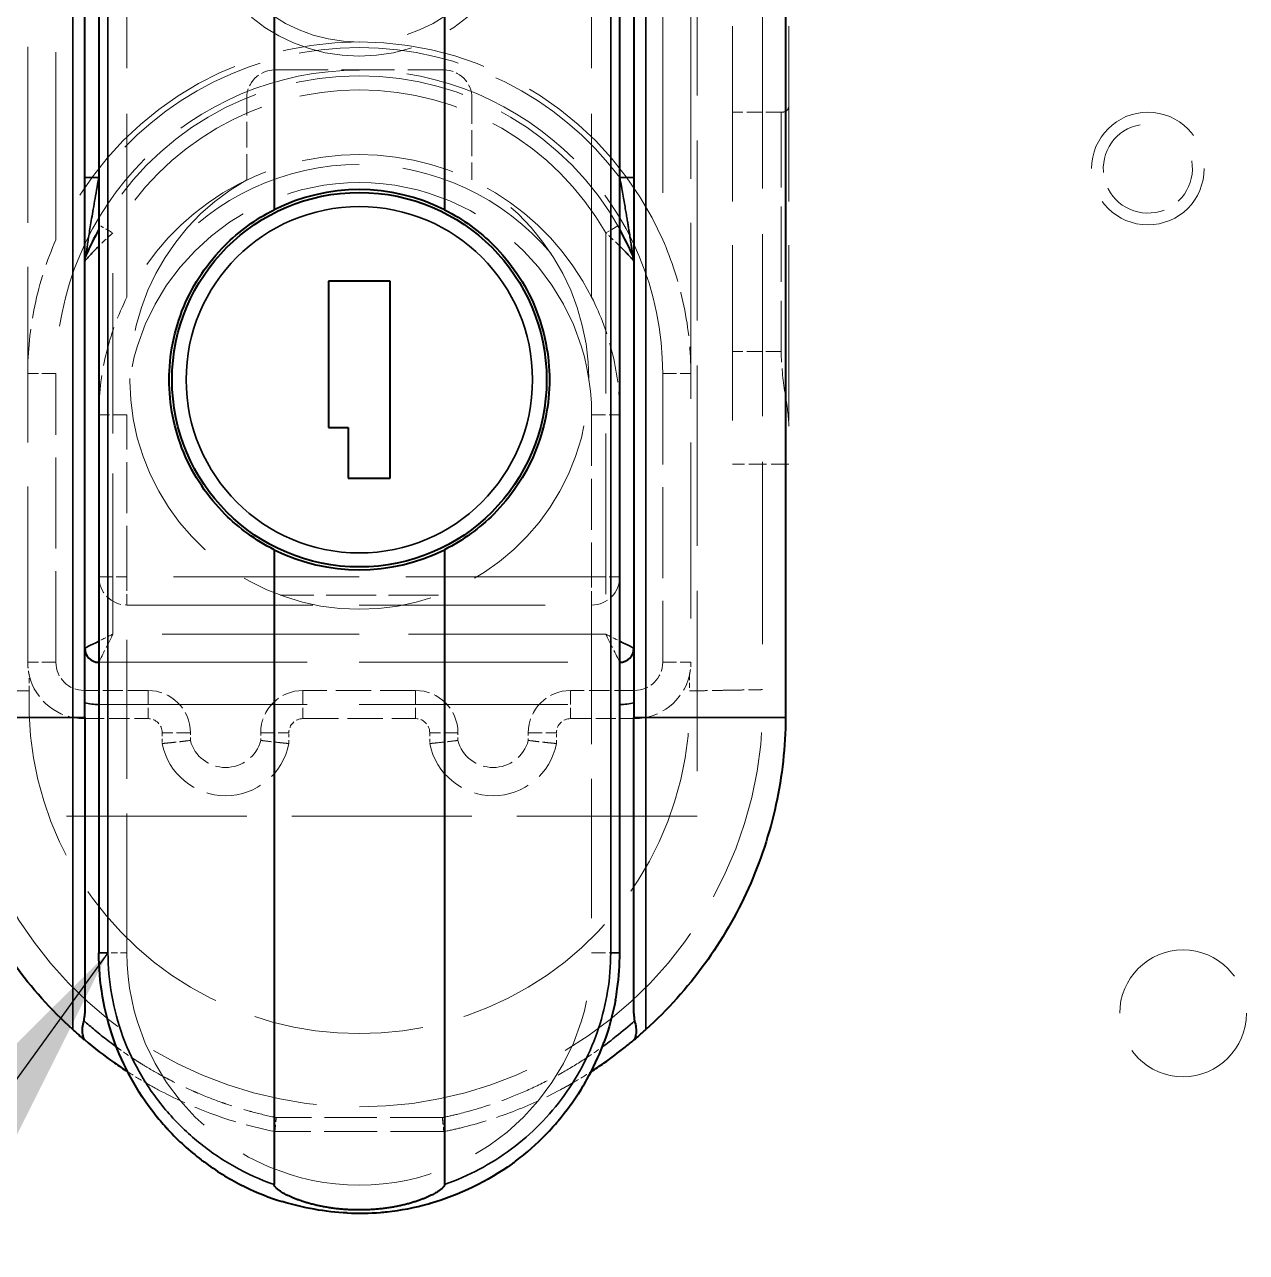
# Model space of a CAD drawing. Header units: millimetres. Extents: x 0 to 2523, y 0 to 1782.
# Drawn here: x 858.14 to 901.53, y 785.07 to 828.68 of the extents above; entities that cross this region are included whole.
import ezdxf

# ---------------------------------------------------------------- set-up
doc = ezdxf.new("R2010")
doc.units = ezdxf.units.MM
doc.header["$LTSCALE"] = 3
doc.linetypes.add('DASHED', pattern=[0.2067, 0.1654, -0.0413])
for name, color, linetype, lineweight in [('가려진 것(ISO)', 2, 'DASHED', 18), ('가려진 좁은 것(ISO)', 2, 'DASHED', 18), ('가시적인 것(ISO)', 3, 'Continuous', 40), ('가시적인 좁은 것(ISO)', 3, 'Continuous', 35), ('기호(ISO)', 5, 'Continuous', 25)]:
    doc.layers.add(name, color=color, linetype=linetype, lineweight=lineweight)
doc.styles.add('치수 텍스트_PSTEK_POSCO', font='isocp.shx')
doc.dimstyles.new('치수_PSTEK_POSCO$7', dxfattribs={"dimscale": 3, "dimtxt": 2.5, "dimasz": 2.5, "dimexe": 1, "dimexo": 1.5, "dimgap": 1, "dimtad": 1, "dimrnd": 1e-08, "dimdsep": 46, "dimtxsty": '치수 텍스트_PSTEK_POSCO', "dimcen": 0.09, "dimdle": 10, "dimclrd": 7, "dimclre": 7, "dimclrt": 2, "dimadec": 1, "dimazin": 2, "dimtfac": 1, "dimtmove": 0, "dimatfit": 3, "dimfxl": 0, "dimtolj": 1, "dimlwd": -1, "dimlwe": -1, "dimarcsym": 0})

msp = doc.modelspace()

# ---------------------------------------------------------------- linework, layer by layer
at = {"layer": '가려진 것(ISO)', "ltscale": 12.901145}
for p, q in [((882.0266, 896.5669), (882.0266, 800.5669)), ((882.0266, 800.5669), (858.0266, 800.5669))]:
    msp.add_line(p, q, dxfattribs=at)
at = {"layer": '가려진 것(ISO)', "ltscale": 13.045907}
msp.add_line((884.3466, 894.049), (884.3466, 805.0615), dxfattribs=at)
at = {"layer": '가려진 것(ISO)', "ltscale": 12.584246}
for p, q in [((858.2533, 806.032), (858.2533, 884.0669)), ((881.7999, 884.0669), (881.7999, 806.032))]:
    msp.add_line(p, q, dxfattribs=at)
at = {"layer": '가려진 것(ISO)', "ltscale": 12.54278}
for p, q in [((883.2766, 883.0669), (883.2766, 813.0669)), ((885.2766, 883.0669), (885.2766, 813.0669))]:
    msp.add_line(p, q, dxfattribs=at)
at = {"layer": '가려진 것(ISO)', "ltscale": 3.809293}
msp.add_line((867.0266, 827.0669), (873.0266, 827.0669), dxfattribs=at)
at = {"layer": '가려진 것(ISO)', "ltscale": 1.840548}
for p, q in [((866.0266, 823.1677), (866.0266, 826.0669)), ((874.0266, 826.0669), (874.0266, 823.1677))]:
    msp.add_line(p, q, dxfattribs=at)
at = {"layer": '가려진 것(ISO)', "ltscale": 1.099577}
msp.add_line((885.0086, 825.5669), (883.2766, 825.5669), dxfattribs=at)
at = {"layer": '가려진 것(ISO)', "ltscale": 5.39654}
msp.add_line((885.0086, 825.5669), (885.0086, 817.0669), dxfattribs=at)
at = {"layer": '가려진 것(ISO)', "ltscale": 1.269698}
msp.add_line((885.2766, 813.0669), (883.2766, 813.0669), dxfattribs=at)
at = {"layer": '가려진 것(ISO)', "ltscale": 13.304306}
msp.add_line((861.7766, 808.0669), (878.2766, 808.0669), dxfattribs=at)
at = {"layer": '가려진 것(ISO)', "ltscale": 14.916949}
msp.add_line((860.7766, 806.0325), (879.2766, 806.0325), dxfattribs=at)
at = {"layer": '가려진 것(ISO)', "ltscale": 0.354382}
for p, q in [((858.3066, 805.015), (858.3066, 805.5733)), ((881.7466, 805.5733), (881.7466, 805.015))]:
    msp.add_line(p, q, dxfattribs=at)
at = {"layer": '가려진 것(ISO)', "ltscale": 1.443218}
for p, q in [((860.2533, 804.032), (862.5266, 804.032)), ((877.5266, 804.032), (879.7999, 804.032))]:
    msp.add_line(p, q, dxfattribs=at)
at = {"layer": '가려진 것(ISO)', "ltscale": 2.539495}
msp.add_line((868.0266, 804.032), (872.0266, 804.032), dxfattribs=at)
at = {"layer": '가려진 것(ISO)', "ltscale": 0.24453}
for p, q in [((863.0266, 803.532), (863.0266, 803.1466)), ((867.5266, 803.1466), (867.5266, 803.532)), ((872.5266, 803.532), (872.5266, 803.1466)), ((877.0266, 803.1466), (877.0266, 803.532))]:
    msp.add_line(p, q, dxfattribs=at)
at = {"layer": '가려진 것(ISO)', "ltscale": 3.809296}
msp.add_line((873.0266, 789.3642), (867.0266, 789.3642), dxfattribs=at)
at = {"layer": '가려진 것(ISO)', "ltscale": 12.159042}
msp.add_circle((870.0266, 833.5569), 6, dxfattribs=at)
at = {"layer": '가려진 것(ISO)', "ltscale": 10.132536}
msp.add_circle((898.0266, 823.5669), 2, dxfattribs=at)
at = {"layer": '가려진 것(ISO)', "ltscale": 11.399102}
msp.add_circle((899.2766, 793.5669), 2.25, dxfattribs=at)
at = {"layer": '가려진 것(ISO)', "ltscale": 14.627704}
msp.add_arc((870.0266, 816.2883), 11.7733, 23.78546, 156.21454, dxfattribs=at)
at = {"layer": '가려진 것(ISO)', "ltscale": 12.107496}
msp.add_arc((870.0266, 816.2883), 10.5733, 28.97339, 151.02661, dxfattribs=at)
at = {"layer": '가려진 것(ISO)', "ltscale": 0.997197}
for centre, start, end in [((867.0266, 826.0669), 90, 180), ((873.0266, 826.0669), 0, 90)]:
    msp.add_arc(centre, 1, start, end, dxfattribs=at)
at = {"layer": '가려진 것(ISO)', "ltscale": 4.733071}
msp.add_arc((898.0266, 823.5669), 1.582, 100, 10, dxfattribs=at)
at = {"layer": '가려진 것(ISO)', "ltscale": 10.954125}
msp.add_arc((870.0266, 814.8169), 9.25, 26.88805, 153.11195, dxfattribs=at)
at = {"layer": '가려진 것(ISO)', "ltscale": 13.819056}
msp.add_arc((870.0266, 816.0669), 8.15, 119.39302, 60.60698, dxfattribs=at)
at = {"layer": '가려진 것(ISO)', "ltscale": 1.21262}
for centre, start, end in [((861.7766, 809.0669), 180, 270), ((878.2766, 809.0669), 270, 0)]:
    msp.add_arc(centre, 1, start, end, dxfattribs=at)
at = {"layer": '가려진 것(ISO)', "ltscale": 1.700671}
for centre, start, end in [((860.2533, 806.032), 193.25787, 270), ((879.7999, 806.032), 270, 346.74213)]:
    msp.add_arc(centre, 2, start, end, dxfattribs=at)
at = {"layer": '가려진 것(ISO)', "ltscale": 12.361229}
msp.add_arc((870.0266, 804.5729), 14.3283, 178.04579, 1.95421, dxfattribs=at)
at = {"layer": '가려진 것(ISO)', "ltscale": 12.168986}
msp.add_arc((870.0266, 804.5729), 11.7283, 177.84, 2.16, dxfattribs=at)
at = {"layer": '가려진 것(ISO)', "ltscale": 0.498548}
for centre, start, end in [((862.5266, 803.532), 0, 90), ((868.0266, 803.532), 90, 180), ((872.0266, 803.532), 0, 90), ((877.5266, 803.532), 90, 180)]:
    msp.add_arc(centre, 0.5, start, end, dxfattribs=at)
at = {"layer": '가려진 것(ISO)', "ltscale": 4.008131}
for centre in [(865.2766, 803.5893), (874.7766, 803.5893)]:
    msp.add_arc(centre, 2.2931, 191.12991, 348.87009, dxfattribs=at)
at = {"layer": '가려진 것(ISO)', "ltscale": 0.694281}
msp.add_open_spline([(885.0086, 825.5669), (885.0154, 825.5669), (885.022, 825.567), (885.1092, 825.5697), (885.1761, 825.5901), (885.2596, 825.6806), (885.2766, 825.751), (885.2766, 825.8348)], degree=3, knots=[0.20152866, 0.20152866, 0.20152866, 0.20152866, 0.20551375, 0.20551375, 0.2557879, 0.2557879, 0.30606206, 0.30606206, 0.30606206, 0.30606206], dxfattribs=at)
at = {"layer": '가려진 것(ISO)', "ltscale": 3.177325}
for points, knots in [([(858.2533, 816.2883), (858.2533, 817.0482), (858.3312, 817.8772), (858.6718, 819.5094), (858.934, 820.3123), (859.2533, 821.0366)], [-1.43309057, -1.43309057, -1.43309057, -1.43309057, -1.19562768, -1.19562768, -0.95816479, -0.95816479, -0.95816479, -0.95816479]), ([(880.7999, 821.0366), (881.1191, 820.3123), (881.3813, 819.5094), (881.7219, 817.8772), (881.7999, 817.0482), (881.7999, 816.2883)], [-0.47492577, -0.47492577, -0.47492577, -0.47492577, -0.23746289, -0.23746289, 0, 0, 0, 0])]:
    msp.add_open_spline(points, degree=3, knots=knots, dxfattribs=at)
at = {"layer": '가려진 것(ISO)', "ltscale": 0.117137}
msp.add_open_spline([(860.2765, 820.2833), (860.2765, 820.294), (860.2766, 820.3109), (860.2766, 820.3355)], degree=3, dxfattribs=at)
at = {"layer": '가려진 것(ISO)', "ltscale": 2.839397}
for points, knots in [([(860.7766, 814.8169), (860.7766, 815.491), (860.8545, 816.2248), (861.1944, 817.6632), (861.4556, 818.3672), (861.7766, 819.0002)], [0, 0, 0, 0, 0.21288965, 0.21288965, 0.42577929, 0.42577929, 0.42577929, 0.42577929]), ([(878.2766, 819.0002), (878.5975, 818.3672), (878.8587, 817.6632), (879.1986, 816.2248), (879.2766, 815.491), (879.2766, 814.8169)], [0.87117261, 0.87117261, 0.87117261, 0.87117261, 1.08406226, 1.08406226, 1.2969519, 1.2969519, 1.2969519, 1.2969519])]:
    msp.add_open_spline(points, degree=3, knots=knots, dxfattribs=at)
at = {"layer": '가려진 것(ISO)', "ltscale": 1.844594}
msp.add_open_spline([(885.2766, 814.4211), (885.2763, 814.7582), (885.2092, 815.1595), (885.0708, 816.0662), (885.0086, 816.5792), (885.0086, 817.0669)], degree=3, knots=[-0.89271233, -0.89271233, -0.89271233, -0.89271233, -0.7589759, -0.7589759, -0.61266995, -0.61266995, -0.61266995, -0.61266995], dxfattribs=at)
at = {"layer": '가려진 것(ISO)', "ltscale": 0.415959}
msp.add_open_spline([(858.2533, 806.032), (858.2533, 805.9525), (858.2594, 805.8594), (858.2729, 805.7497), (858.2796, 805.7069), (858.2906, 805.6462), (858.2963, 805.6191), (858.3043, 805.5826), (858.3057, 805.577), (858.3066, 805.5733)], degree=3, knots=[0.062306408, 0.062306408, 0.062306408, 0.062306408, 0.086141003, 0.086141003, 0.099228248, 0.099228248, 0.111920532, 0.111920532, 0.124612816, 0.124612816, 0.124612816, 0.124612816], dxfattribs=at)
at = {"layer": '가려진 것(ISO)', "ltscale": 0.416112}
msp.add_open_spline([(881.7466, 805.5733), (881.747, 805.5751), (881.7477, 805.5779), (881.752, 805.5969), (881.7552, 805.6112), (881.7629, 805.6484), (881.7679, 805.6744), (881.7778, 805.7339), (881.7826, 805.7675), (881.795, 805.8749), (881.7999, 805.9558), (881.7999, 806.032)], degree=3, knots=[-0.190458105, -0.190458105, -0.190458105, -0.190458105, -0.181558654, -0.181558654, -0.172659203, -0.172659203, -0.16123742, -0.16123742, -0.149815637, -0.149815637, -0.12697207, -0.12697207, -0.12697207, -0.12697207], dxfattribs=at)
at = {"layer": '가려진 것(ISO)', "ltscale": 1.296475}
msp.add_open_spline([(858.3066, 805.015), (858.298, 805.0151), (858.2852, 805.0154), (858.2431, 805.0162), (858.2011, 805.0169), (858.1383, 805.0181), (858.0579, 805.0196), (857.9775, 805.0211), (857.8796, 805.0229), (857.7691, 805.025), (857.6586, 805.027), (857.5355, 805.0293), (857.4063, 805.0316), (857.277, 805.034), (857.1416, 805.0364), (857.0066, 805.0388)], degree=3, knots=[0, 0, 0, 0, 0.2, 0.2, 0.2, 0.4, 0.4, 0.4, 0.6, 0.6, 0.6, 0.8, 0.8, 0.8, 1, 1, 1, 1], dxfattribs=at)
at = {"layer": '가려진 것(ISO)', "ltscale": 1.296478}
msp.add_open_spline([(881.7466, 805.015), (881.7553, 805.0151), (881.7683, 805.0154), (881.8105, 805.0162), (881.8527, 805.017), (881.9154, 805.0181), (881.9951, 805.0196), (882.0748, 805.0211), (882.1714, 805.0229), (882.2811, 805.0249), (882.3907, 805.0269), (882.5134, 805.0292), (882.6431, 805.0315), (882.7728, 805.0339), (882.9095, 805.0364), (883.0466, 805.0388)], degree=3, knots=[0, 0, 0, 0, 0.2, 0.2, 0.2, 0.4, 0.4, 0.4, 0.6, 0.6, 0.6, 0.8, 0.8, 0.8, 1, 1, 1, 1], dxfattribs=at)
at = {"layer": '가려진 것(ISO)', "ltscale": 1.296469}
msp.add_open_spline([(883.0466, 805.0388), (883.1836, 805.0413), (883.3203, 805.0437), (883.45, 805.046), (883.5797, 805.0483), (883.7024, 805.0504), (883.8121, 805.0523), (883.9217, 805.0542), (884.0183, 805.0559), (884.098, 805.0573), (884.1778, 805.0586), (884.2405, 805.0597), (884.2826, 805.0604), (884.3248, 805.0612), (884.3379, 805.0614), (884.3466, 805.0615)], degree=3, knots=[0, 0, 0, 0, 0.2, 0.2, 0.2, 0.4, 0.4, 0.4, 0.6, 0.6, 0.6, 0.8, 0.8, 0.8, 1, 1, 1, 1], dxfattribs=at)
at = {"layer": '가려진 것(ISO)', "ltscale": 1.000421}
for points in [[(863.0266, 803.1466), (863.0331, 803.1473), (863.0429, 803.1482), (863.075, 803.1514), (863.107, 803.1546), (863.155, 803.1593), (863.2164, 803.1655), (863.2778, 803.1718), (863.3526, 803.1795), (863.4377, 803.1887), (863.5228, 803.1979), (863.6183, 803.2085), (863.7182, 803.2201), (863.8182, 803.2318), (863.9225, 803.2446), (864.0266, 803.2581)], [(867.5266, 803.1466), (867.52, 803.1473), (867.5103, 803.1482), (867.4782, 803.1514), (867.4461, 803.1546), (867.3982, 803.1593), (867.3368, 803.1655), (867.2754, 803.1718), (867.2006, 803.1795), (867.1155, 803.1887), (867.0304, 803.1979), (866.9349, 803.2085), (866.8349, 803.2201), (866.735, 803.2318), (866.6306, 803.2446), (866.5266, 803.2581)], [(872.5266, 803.1466), (872.5331, 803.1473), (872.5429, 803.1482), (872.575, 803.1514), (872.607, 803.1546), (872.655, 803.1593), (872.7164, 803.1655), (872.7778, 803.1718), (872.8526, 803.1795), (872.9377, 803.1887), (873.0228, 803.1979), (873.1183, 803.2085), (873.2182, 803.2201), (873.3182, 803.2318), (873.4225, 803.2446), (873.5266, 803.2581)], [(877.0266, 803.1466), (877.02, 803.1473), (877.0103, 803.1482), (876.9782, 803.1514), (876.9461, 803.1546), (876.8982, 803.1593), (876.8368, 803.1655), (876.7754, 803.1718), (876.7006, 803.1795), (876.6155, 803.1887), (876.5304, 803.1979), (876.4349, 803.2085), (876.3349, 803.2201), (876.235, 803.2318), (876.1306, 803.2446), (876.0266, 803.2581)]]:
    msp.add_open_spline(points, degree=3, knots=[0, 0, 0, 0, 0.2, 0.2, 0.2, 0.4, 0.4, 0.4, 0.6, 0.6, 0.6, 0.8, 0.8, 0.8, 1, 1, 1, 1], dxfattribs=at)
at = {"layer": '가려진 것(ISO)', "ltscale": 3.945924}
msp.add_open_spline([(860.7766, 795.7169), (860.7766, 795.1643), (860.8263, 794.6073), (860.9271, 794.0549), (860.9286, 794.0466), (860.9301, 794.0383), (860.9317, 794.03), (861.0325, 793.4861), (861.1831, 792.947), (861.3833, 792.422), (861.3894, 792.406), (861.3955, 792.39), (861.4017, 792.374), (861.6018, 791.8579), (861.8501, 791.3559), (862.1412, 790.8813), (862.1547, 790.8592), (862.1683, 790.8373), (862.182, 790.8154), (862.3608, 790.5292), (862.5552, 790.2531), (862.7632, 789.9892)], degree=3, knots=[0, 0, 0, 0, 0.05882353, 0.05882353, 0.05882353, 0.05970824, 0.05970824, 0.05970824, 0.11764706, 0.11764706, 0.11764706, 0.1194131, 0.1194131, 0.1194131, 0.17647059, 0.17647059, 0.17647059, 0.17911778, 0.17911778, 0.17911778, 0.21370365, 0.21370365, 0.21370365, 0.21370365], dxfattribs=at)
at = {"layer": '가려진 것(ISO)', "ltscale": 0.99498}
msp.add_open_spline([(878.7116, 792.5337), (878.7424, 792.6177), (878.772, 792.7021), (878.8003, 792.7869), (878.9368, 793.1958), (879.0445, 793.6133), (879.1228, 794.0376)], degree=3, knots=[0.886240902, 0.886240902, 0.886240902, 0.886240902, 0.895644827, 0.895644827, 0.895644827, 0.941015222, 0.941015222, 0.941015222, 0.941015222], dxfattribs=at)
at = {"layer": '가려진 것(ISO)', "ltscale": 0.48347}
msp.add_open_spline([(861.7975, 791.4941), (862.0107, 791.3562), (862.2273, 791.2237), (862.4471, 791.0966)], degree=3, dxfattribs=at)
at = {"layer": '가려진 것(ISO)', "ltscale": 0.487693}
msp.add_open_spline([(877.6016, 791.0941), (877.8234, 791.2221), (878.0419, 791.3558), (878.2569, 791.495)], degree=3, dxfattribs=at)
at = {"layer": '가려진 것(ISO)', "ltscale": 3.122065}
msp.add_open_spline([(862.4473, 791.0965), (862.5906, 791.0137), (863.3244, 790.6055), (864.8209, 789.9291), (866.2438, 789.5223), (867.0266, 789.3642)], degree=3, knots=[0.35077644, 0.35077644, 0.35077644, 0.35077644, 0.41633901, 0.68343289, 1, 1, 1, 1], dxfattribs=at)
at = {"layer": '가려진 것(ISO)', "ltscale": 3.118886}
msp.add_open_spline([(873.0266, 789.3641), (873.2326, 789.4058), (873.4378, 789.4517), (873.642, 789.5019), (874.2607, 789.654), (874.8705, 789.8453), (875.4654, 790.0741), (876.0487, 790.2984), (876.6177, 790.5588), (877.1686, 790.8533), (877.256, 790.9001), (877.343, 790.9477), (877.4295, 790.9962), (877.487, 791.0284), (877.5444, 791.061), (877.6015, 791.094)], degree=3, knots=[0.00000121, 0.00000121, 0.00000121, 0.00000121, 0.08329846, 0.08329846, 0.08329846, 0.33567302, 0.33567302, 0.33567302, 0.58314297, 0.58314297, 0.58314297, 0.62242524, 0.62242524, 0.62242524, 0.64856342, 0.64856342, 0.64856342, 0.64856342], dxfattribs=at)
at = {"layer": '가려진 것(ISO)', "ltscale": 0.878236}
msp.add_open_spline([(877.087, 789.7409), (877.1001, 789.7563), (877.1131, 789.7718), (877.1261, 789.7873), (877.4068, 790.1234), (877.6616, 790.4772), (877.8891, 790.8441)], degree=3, knots=[0.774148097, 0.774148097, 0.774148097, 0.774148097, 0.776206304, 0.776206304, 0.776206304, 0.820807174, 0.820807174, 0.820807174, 0.820807174], dxfattribs=at)
at = {"layer": '가려진 것(ISO)', "ltscale": 0.499799}
msp.add_open_spline([(867.0266, 789.3642), (867.0271, 789.3692), (867.0278, 789.3768), (867.0303, 789.4017), (867.0328, 789.4265), (867.0365, 789.4636), (867.0412, 789.5101), (867.0459, 789.5566), (867.0515, 789.6124), (867.0576, 789.673), (867.0637, 789.7336), (867.0704, 789.7989), (867.077, 789.8642)], degree=3, knots=[0, 0, 0, 0, 0.25, 0.25, 0.25, 0.5, 0.5, 0.5, 0.75, 0.75, 0.75, 1, 1, 1, 1], dxfattribs=at)
at = {"layer": '가려진 것(ISO)', "ltscale": 0.499819}
msp.add_open_spline([(872.9762, 789.8642), (872.9763, 789.8629), (872.9764, 789.8617), (872.9832, 789.7945), (872.9899, 789.7292), (873.002, 789.6093), (873.0074, 789.5556), (873.0165, 789.4648), (873.0202, 789.4285), (873.024, 789.3902), (873.025, 789.3801), (873.0263, 789.3673), (873.0265, 789.3654), (873.0266, 789.3642)], degree=3, knots=[-0.000365871, -0.000365871, -0.000365871, -0.000365871, 0, 0, 0.019901046, 0.019901046, 0.039258889, 0.039258889, 0.058579585, 0.058579585, 0.068886192, 0.068886192, 0.078580299, 0.078580299, 0.078580299, 0.078580299], dxfattribs=at)
at = {"layer": '가려진 것(ISO)', "ltscale": 2.076654}
msp.add_open_spline([(872.5444, 786.8161), (872.6075, 786.834), (872.6705, 786.8525), (872.7334, 786.8718), (873.2064, 787.0165), (873.6704, 787.2002), (874.118, 787.4209), (874.205, 787.4638), (874.2914, 787.5081), (874.377, 787.5538), (874.7487, 787.7518), (875.1074, 787.9758), (875.4485, 788.2226)], degree=3, knots=[0.59043621, 0.59043621, 0.59043621, 0.59043621, 0.59707577, 0.59707577, 0.59707577, 0.64705882, 0.64705882, 0.64705882, 0.65677318, 0.65677318, 0.65677318, 0.69890853, 0.69890853, 0.69890853, 0.69890853], dxfattribs=at)
at = {"layer": '가려진 것(ISO)', "ltscale": 1.49817}
msp.add_open_spline([(867.2846, 786.8826), (867.325, 786.8701), (867.3655, 786.8578), (867.4061, 786.8458), (867.4631, 786.829), (867.5203, 786.8127), (867.5777, 786.7969), (868.0652, 786.6631), (868.5647, 786.569), (869.0701, 786.5164), (869.1381, 786.5094), (869.2063, 786.503), (869.2745, 786.4975), (869.3823, 786.4887), (869.4903, 786.4818), (869.5985, 786.4768)], degree=3, knots=[0.407358339, 0.407358339, 0.407358339, 0.407358339, 0.411764706, 0.411764706, 0.411764706, 0.417958144, 0.417958144, 0.417958144, 0.470588235, 0.470588235, 0.470588235, 0.477670899, 0.477670899, 0.477670899, 0.488862795, 0.488862795, 0.488862795, 0.488862795], dxfattribs=at)
at = {"layer": '가려진 좁은 것(ISO)', "ltscale": 13.116171}
for p, q in [((861.7766, 819.0002), (861.7766, 884.0669)), ((878.2766, 819.0002), (878.2766, 884.0669))]:
    msp.add_line(p, q, dxfattribs=at)
at = {"layer": '가려진 좁은 것(ISO)', "ltscale": 13.426841}
for p, q in [((859.2533, 821.0366), (859.2533, 879.3185)), ((880.7999, 879.3185), (880.7999, 821.0366))]:
    msp.add_line(p, q, dxfattribs=at)
at = {"layer": '가려진 좁은 것(ISO)', "ltscale": 0.498548}
msp.add_line((879.2109, 821.5269), (878.7766, 821.2792), dxfattribs=at)
at = {"layer": '가려진 좁은 것(ISO)', "ltscale": 11.487453}
for p, q in [((861.2766, 807.0325), (861.2766, 821.2792)), ((878.7766, 821.2792), (878.7766, 807.0325))]:
    msp.add_line(p, q, dxfattribs=at)
at = {"layer": '가려진 좁은 것(ISO)', "ltscale": 1.099577}
msp.add_line((885.0086, 817.0669), (883.2766, 817.0669), dxfattribs=at)
at = {"layer": '가려진 좁은 것(ISO)', "ltscale": 0.997197}
for p, q in [((859.2533, 816.2883), (858.2533, 816.2883)), ((880.7999, 816.2883), (881.7999, 816.2883)), ((861.7766, 814.8169), (860.7766, 814.8169)), ((878.2766, 814.8169), (879.2766, 814.8169)), ((860.7766, 809.0669), (861.7766, 809.0669)), ((861.7766, 809.0669), (861.7766, 808.0669)), ((878.2766, 809.0669), (879.2766, 809.0669)), ((878.2766, 808.0669), (878.2766, 809.0669)), ((859.2533, 806.032), (858.2533, 806.032)), ((880.7999, 806.032), (881.7999, 806.032)), ((860.2533, 805.032), (860.2533, 804.032)), ((862.5266, 805.032), (862.5266, 804.032)), ((868.0266, 805.032), (868.0266, 804.032)), ((872.0266, 805.032), (872.0266, 804.032)), ((877.5266, 805.032), (877.5266, 804.032)), ((879.7999, 805.032), (879.7999, 804.032)), ((864.0266, 803.532), (863.0266, 803.532)), ((866.5266, 803.532), (867.5266, 803.532)), ((873.5266, 803.532), (872.5266, 803.532)), ((876.0266, 803.532), (877.0266, 803.532)), ((878.2766, 795.7169), (879.2766, 795.7169))]:
    msp.add_line(p, q, dxfattribs=at)
at = {"layer": '가려진 좁은 것(ISO)', "ltscale": 6.511653}
for p, q in [((859.2533, 806.032), (859.2533, 816.2883)), ((880.7999, 816.2883), (880.7999, 806.032))]:
    msp.add_line(p, q, dxfattribs=at)
at = {"layer": '가려진 좁은 것(ISO)', "ltscale": 3.650568}
for p, q in [((861.7766, 809.0669), (861.7766, 814.8169)), ((878.2766, 814.8169), (878.2766, 809.0669))]:
    msp.add_line(p, q, dxfattribs=at)
at = {"layer": '가려진 좁은 것(ISO)', "ltscale": 13.304306}
msp.add_line((878.2766, 809.0669), (861.7766, 809.0669), dxfattribs=at)
at = {"layer": '가려진 좁은 것(ISO)', "ltscale": 9.958072}
for p, q in [((861.7766, 795.7169), (861.7766, 808.0669)), ((878.2766, 808.0669), (878.2766, 795.7169))]:
    msp.add_line(p, q, dxfattribs=at)
at = {"layer": '가려진 좁은 것(ISO)', "ltscale": 3.575008}
msp.add_line((872.8421, 808.4186), (867.2111, 808.4186), dxfattribs=at)
at = {"layer": '가려진 좁은 것(ISO)', "ltscale": 14.110627}
msp.add_line((878.7766, 807.0325), (861.2766, 807.0325), dxfattribs=at)
at = {"layer": '가려진 좁은 것(ISO)', "ltscale": 1.443218}
for p, q in [((862.5266, 805.032), (860.2533, 805.032)), ((879.7999, 805.032), (877.5266, 805.032))]:
    msp.add_line(p, q, dxfattribs=at)
at = {"layer": '가려진 좁은 것(ISO)', "ltscale": 2.539495}
msp.add_line((872.0266, 805.032), (868.0266, 805.032), dxfattribs=at)
at = {"layer": '가려진 좁은 것(ISO)', "ltscale": 14.916949}
msp.add_line((860.7766, 804.5325), (879.2766, 804.5325), dxfattribs=at)
at = {"layer": '가려진 좁은 것(ISO)', "ltscale": 0.173759}
for p, q in [((864.0266, 803.2581), (864.0266, 803.532)), ((866.5266, 803.532), (866.5266, 803.2581)), ((873.5266, 803.2581), (873.5266, 803.532)), ((876.0266, 803.532), (876.0266, 803.2581))]:
    msp.add_line(p, q, dxfattribs=at)
at = {"layer": '가려진 좁은 것(ISO)', "ltscale": 0.470491}
msp.add_line((861.7766, 795.7169), (861.1014, 795.7169), dxfattribs=at)
at = {"layer": '가려진 좁은 것(ISO)', "ltscale": 3.745272}
msp.add_line((872.9762, 789.8642), (867.077, 789.8642), dxfattribs=at)
at = {"layer": '가려진 좁은 것(ISO)', "ltscale": 13.932237}
msp.add_circle((870.0266, 833.5569), 5.5, dxfattribs=at)
at = {"layer": '가려진 좁은 것(ISO)', "ltscale": 11.522309}
msp.add_arc((870.0266, 816.2883), 11.5733, 36.94116, 143.05884, dxfattribs=at)
at = {"layer": '가려진 좁은 것(ISO)', "ltscale": 13.645111}
msp.add_arc((870.0266, 816.2883), 10.7733, 0, 180, dxfattribs=at)
at = {"layer": '가려진 좁은 것(ISO)', "ltscale": 11.397629}
msp.add_arc((870.0266, 816.2883), 10.0733, 29.69988, 150.30012, dxfattribs=at)
at = {"layer": '가려진 좁은 것(ISO)', "ltscale": 12.506118}
msp.add_arc((870.0266, 814.8169), 8.8982, 40.06523, 139.93477, dxfattribs=at)
at = {"layer": '가려진 좁은 것(ISO)', "ltscale": 13.932237}
for centre, start, end in [((870.0266, 814.8169), 0, 180), ((870.0266, 795.7169), 180, 0)]:
    msp.add_arc(centre, 8.25, start, end, dxfattribs=at)
at = {"layer": '가려진 좁은 것(ISO)', "ltscale": 0.997197}
for centre, start, end in [((860.2533, 806.032), 180, 270), ((879.7999, 806.032), 270, 0)]:
    msp.add_arc(centre, 1, start, end, dxfattribs=at)
at = {"layer": '가려진 좁은 것(ISO)', "ltscale": 1.495845}
for centre, start, end in [((862.5266, 803.532), 0, 90), ((868.0266, 803.532), 90, 180), ((872.0266, 803.532), 0, 90), ((877.5266, 803.532), 90, 180)]:
    msp.add_arc(centre, 1.5, start, end, dxfattribs=at)
at = {"layer": '가려진 좁은 것(ISO)', "ltscale": 2.153892}
for centre in [(865.2766, 803.5893), (874.7766, 803.5893)]:
    msp.add_arc(centre, 1.2931, 194.83941, 345.16059, dxfattribs=at)
at = {"layer": '가려진 좁은 것(ISO)', "ltscale": 0.498548}
msp.add_ellipse((861.2766, 821.2792), major_axis=(-0.4343, 0.2477), ratio=0.00001, start_param=4.7983931, end_param=6.4527303, dxfattribs=at)
at = {"layer": '가려진 좁은 것(ISO)', "ltscale": 1.05687}
msp.add_ellipse((861.2766, 807.0325), major_axis=(0.5, 1), ratio=0.00001, start_param=1.5705174, end_param=3.1409543, dxfattribs=at)
at = {"layer": '가려진 좁은 것(ISO)', "ltscale": 0.36833}
msp.add_ellipse((861.2767, 807.0325), major_axis=(1.0001, 0.5), ratio=0.00001, start_param=1.5708865, end_param=2.0944419, dxfattribs=at)
at = {"layer": '가려진 좁은 것(ISO)', "ltscale": 0.368331}
msp.add_ellipse((878.7765, 807.0325), major_axis=(1, -0.5), ratio=0.00001, start_param=4.7122038, end_param=5.2357318, dxfattribs=at)
at = {"layer": '가려진 좁은 것(ISO)', "ltscale": 1.056869}
msp.add_ellipse((878.7765, 807.0326), major_axis=(0.5, -1.0001), ratio=0.00001, start_param=4.7124792, end_param=6.2831502, dxfattribs=at)
at = {"layer": '가려진 좁은 것(ISO)', "ltscale": 0.445079}
for points, knots in [([(861.2766, 821.2792), (861.2271, 821.2358), (861.1801, 821.1938), (861.1357, 821.1537), (861.0914, 821.1135), (861.0498, 821.0751), (861.0103, 821.0382), (860.9709, 821.0014), (860.9337, 820.966), (860.8985, 820.9322), (860.8633, 820.8983), (860.8302, 820.8659), (860.7989, 820.835), (860.7913, 820.8275), (860.7839, 820.8201), (860.7766, 820.8129)], [0, 0, 0, 0, 0.06666667, 0.06666667, 0.06666667, 0.13333333, 0.13333333, 0.13333333, 0.2, 0.2, 0.2, 0.26666667, 0.26666667, 0.26666667, 0.28273068, 0.28273068, 0.28273068, 0.28273068]), ([(879.2766, 820.8129), (879.2518, 820.8375), (879.2257, 820.8632), (879.1983, 820.8899), (879.1602, 820.927), (879.1194, 820.9661), (879.0758, 821.0073), (879.0321, 821.0484), (878.9856, 821.0916), (878.9357, 821.137), (878.8859, 821.1824), (878.8327, 821.23), (878.7766, 821.2792)], [0.75201209, 0.75201209, 0.75201209, 0.75201209, 0.8, 0.8, 0.8, 0.86666667, 0.86666667, 0.86666667, 0.93333333, 0.93333333, 0.93333333, 1, 1, 1, 1])]:
    msp.add_open_spline(points, degree=3, knots=knots, dxfattribs=at)
at = {"layer": '가려진 좁은 것(ISO)', "ltscale": 0.423554}
msp.add_open_spline([(861.4027, 792.3717), (861.4604, 792.3297), (861.5191, 792.2876), (861.5788, 792.2455), (861.6988, 792.1608), (861.8228, 792.0759), (861.9508, 791.9913)], degree=3, knots=[0.22080193, 0.22080193, 0.22080193, 0.22080193, 0.25, 0.25, 0.25, 0.308732535, 0.308732535, 0.308732535, 0.308732535], dxfattribs=at)
at = {"layer": '가려진 좁은 것(ISO)', "ltscale": 0.427124}
msp.add_open_spline([(878.0976, 791.9881), (878.2822, 792.1099), (878.4666, 792.2376), (878.6505, 792.3716)], degree=3, dxfattribs=at)
at = {"layer": '가려진 좁은 것(ISO)', "ltscale": 3.544791}
msp.add_open_spline([(861.9511, 791.9911), (862.0229, 791.9437), (862.0959, 791.8963), (862.1702, 791.8491), (862.2453, 791.8014), (862.3217, 791.7538), (862.3994, 791.7064), (862.626, 791.5682), (862.8636, 791.4319), (863.1088, 791.3005), (863.179, 791.2628), (863.2498, 791.2256), (863.3212, 791.1889), (863.5846, 791.0532), (863.8556, 790.9239), (864.1285, 790.8039), (864.1879, 790.7777), (864.2474, 790.752), (864.307, 790.7268), (864.5945, 790.605), (864.8829, 790.494), (865.1588, 790.3967), (865.2025, 790.3813), (865.2458, 790.3662), (865.2888, 790.3514), (865.5735, 790.2538), (865.8421, 790.1715), (866.1097, 790.0975), (866.1379, 790.0897), (866.1661, 790.082), (866.1943, 790.0743), (866.4739, 789.9988), (866.7541, 789.9316), (867.0291, 789.8741), (867.0451, 789.8707), (867.061, 789.8674), (867.077, 789.8642)], degree=3, knots=[0.30877308, 0.30877308, 0.30877308, 0.30877308, 0.34170925, 0.34170925, 0.34170925, 0.375, 0.375, 0.375, 0.47218067, 0.47218067, 0.47218067, 0.5, 0.5, 0.5, 0.60265235, 0.60265235, 0.60265235, 0.625, 0.625, 0.625, 0.7329148, 0.7329148, 0.7329148, 0.75, 0.75, 0.75, 0.86308164, 0.86308164, 0.86308164, 0.875, 0.875, 0.875, 0.99312972, 0.99312972, 0.99312972, 1, 1, 1, 1], dxfattribs=at)
at = {"layer": '가려진 좁은 것(ISO)', "ltscale": 3.54134}
msp.add_open_spline([(872.9762, 789.8642), (873.1553, 789.901), (873.3375, 789.942), (873.5226, 789.9875), (873.8518, 790.0684), (874.1903, 790.1637), (874.5373, 790.2759), (874.7826, 790.3552), (875.0322, 790.443), (875.2859, 790.5406), (875.593, 790.6586), (875.9062, 790.791), (876.2254, 790.9403), (876.5406, 791.0877), (876.8616, 791.2515), (877.185, 791.4326), (877.4599, 791.5866), (877.7365, 791.7531), (878.0126, 791.9325), (878.0409, 791.9509), (878.0692, 791.9694), (878.0975, 791.9881)], degree=3, knots=[0.00000244, 0.00000244, 0.00000244, 0.00000244, 0.08998027, 0.08998027, 0.08998027, 0.25, 0.25, 0.25, 0.36313494, 0.36313494, 0.36313494, 0.5, 0.5, 0.5, 0.63513646, 0.63513646, 0.63513646, 0.75, 0.75, 0.75, 0.76177353, 0.76177353, 0.76177353, 0.76177353], dxfattribs=at)
at = {"layer": '가시적인 것(ISO)'}
for p, q in [((867.0036, 892.2998), (867.0036, 822.1021)), ((873.0495, 892.2997), (873.0496, 822.1021)), ((885.164, 891.4316), (885.164, 804.0777)), ((860.2766, 804.0699), (860.2766, 884.0669)), ((860.7766, 884.0669), (860.7766, 795.7169)), ((879.2766, 795.7166), (879.2766, 884.067)), ((879.7766, 884.0669), (879.7766, 804.0713)), ((868.9266, 819.5669), (868.9266, 814.3669)), ((871.1266, 819.5669), (868.9266, 819.5669)), ((871.1266, 812.5669), (871.1266, 819.5669)), ((868.9266, 814.3669), (869.6266, 814.3669)), ((869.6266, 814.3669), (869.6266, 812.5669)), ((869.6266, 812.5669), (871.1266, 812.5669)), ((867.0036, 810.0316), (867.0034, 787.484)), ((873.0496, 810.0316), (873.0495, 787.4841)), ((860.2766, 804.0699), (860.2766, 793.559)), ((879.7766, 793.559), (879.7766, 804.0713))]:
    msp.add_line(p, q, dxfattribs=at)
msp.add_circle((870.0266, 816.0669), 6.65, dxfattribs=at)
for centre, radius, start, end in [((870.0266, 816.0669), 6.75, 63.39417, 116.60583), ((870.0266, 816.2883), 10.5733, 151.02661, 156.67427), ((870.0266, 816.2883), 10.5733, 23.32573, 28.97339), ((860.7766, 820.2769), 0.5, 158.65078, 180), ((879.2766, 820.2769), 0.5, 0, 23.32573), ((870.0266, 816.0669), 6.75, 243.39417, 296.60583), ((860.7766, 806.5325), 0.5, 180, 270), ((879.2766, 806.5325), 0.5, 270, 0)]:
    msp.add_arc(centre, radius, start, end, dxfattribs=at)
for centre, major_axis, ratio, start_param, end_param in [((859.9601, 793.5931), (-0.0213, 0.6567), 0.4807904, 4.2400237, 4.6448571), ((880.0923, 793.5927), (0.0211, 0.656), 0.4803283, 1.6376505, 2.0429321)]:
    msp.add_ellipse(centre, major_axis=major_axis, ratio=ratio, start_param=start_param, end_param=end_param, dxfattribs=at)
for points, knots in [([(867.0036, 810.0316), (866.343, 810.3625), (865.7448, 810.8026), (864.6565, 811.891), (864.1378, 812.6472), (863.4477, 814.309), (863.2766, 815.2148), (863.2766, 816.0669), (863.2766, 816.9189), (863.4477, 817.8247), (864.1378, 819.4865), (864.6565, 820.2428), (865.7448, 821.3311), (866.343, 821.7712), (867.0036, 822.1021)], [-0.7215184, -0.7215184, -0.7215184, -0.7215184, -0.5112141, -0.5112141, -0.255607, -0.255607, 0, 0, 0, 0.255607, 0.255607, 0.5112141, 0.5112141, 0.7215184, 0.7215184, 0.7215184, 0.7215184]), ([(873.0496, 822.1021), (873.7101, 821.7712), (874.3083, 821.3311), (875.3966, 820.2428), (875.9154, 819.4865), (876.6055, 817.8247), (876.7766, 816.9189), (876.7766, 815.2148), (876.6055, 814.309), (875.9154, 812.6472), (875.3966, 811.891), (874.3083, 810.8026), (873.7101, 810.3625), (873.0496, 810.0316)], [1.3231563, 1.3231563, 1.3231563, 1.3231563, 1.5334605, 1.5334605, 1.7890676, 1.7890676, 2.0446746, 2.0446746, 2.3002817, 2.3002817, 2.5558887, 2.5558887, 2.766193, 2.766193, 2.766193, 2.766193]), ([(859.8549, 792.9873), (859.0822, 793.6877), (858.3837, 794.4664), (857.158, 796.1552), (856.6344, 797.0605), (855.7817, 798.9647), (855.4553, 799.9577), (855.1231, 801.4856), (855.0387, 802.0002), (854.9236, 803.036), (854.8929, 803.5568), (854.8891, 804.0777)], [-1.2522093, -1.2522093, -1.2522093, -1.2522093, -0.9389682, -0.9389682, -0.6257615, -0.6257615, -0.3126285, -0.3126285, -0.1562493, -0.1562493, -0.000001, -0.000001, -0.000001, -0.000001]), ([(885.164, 804.0777), (885.1603, 803.5567), (885.1295, 803.0358), (885.0144, 801.9998), (884.93, 801.4851), (884.5976, 799.9569), (884.2711, 798.9637), (883.4183, 797.0596), (882.8947, 796.1545), (881.6692, 794.4661), (880.9708, 793.6876), (880.1982, 792.9873)], [-1.2507899, -1.2507899, -1.2507899, -1.2507899, -1.0946869, -1.0946869, -0.9384539, -0.9384539, -0.625614, -0.625614, -0.3128247, -0.3128247, -0.0000009, -0.0000009, -0.0000009, -0.0000009]), ([(862.7632, 789.9892), (862.1364, 790.7841), (861.6333, 791.6973), (860.9562, 793.6316), (860.7766, 794.6817), (860.7766, 795.7169)], [0, 0, 0, 0, 0.30793044, 0.30793044, 0.6184728, 0.6184728, 0.6184728, 0.6184728]), ([(879.1228, 794.0376), (879.1231, 794.0391), (879.1234, 794.0406), (879.1237, 794.0421), (879.148, 794.1744), (879.1695, 794.3073), (879.1881, 794.4408), (879.2468, 794.8624), (879.2765, 795.2893), (879.2765, 795.7166)], [0.941015222, 0.941015222, 0.941015222, 0.941015222, 0.941176471, 0.941176471, 0.941176471, 0.955320752, 0.955320752, 0.955320752, 1, 1, 1, 1]), ([(860.2755, 792.62), (860.2737, 792.6215), (860.2696, 792.6279), (860.2592, 792.6477), (860.2526, 792.6621), (860.2323, 792.7138), (860.217, 792.7627), (860.1973, 792.8774), (860.1903, 792.9584), (860.2135, 793.1439), (860.2341, 793.2235), (860.251, 793.3034)], [0.000001, 0.000001, 0.000001, 0.000001, 0.008116123, 0.008116123, 0.017280138, 0.017280138, 0.036812418, 0.036812418, 0.056177073, 0.056177073, 0.072028344, 0.072028344, 0.072028344, 0.072028344]), ([(879.8022, 793.3034), (879.819, 793.2236), (879.8396, 793.144), (879.8629, 792.9586), (879.8559, 792.8776), (879.8361, 792.7628), (879.8209, 792.7139), (879.8006, 792.6622), (879.794, 792.6477), (879.7836, 792.6279), (879.7795, 792.6216), (879.7776, 792.62)], [0.000001, 0.000001, 0.000001, 0.000001, 0.02448974, 0.02448974, 0.0544278, 0.0544278, 0.08463518, 0.08463518, 0.09880659, 0.09880659, 0.11135374, 0.11135374, 0.11135374, 0.11135374]), ([(860.2755, 792.62), (860.272, 792.6229), (860.2594, 792.6335), (860.2279, 792.6602), (860.2154, 792.6708), (860.1802, 792.7008), (860.1553, 792.7222), (860.0873, 792.7808), (860.0404, 792.8217), (859.944, 792.907), (859.8975, 792.9487), (859.8549, 792.9873)], [-0.070781201, -0.070781201, -0.070781201, -0.070781201, -0.055461964, -0.055461964, -0.047642977, -0.047642977, -0.035476886, -0.035476886, -0.017217394, -0.017217394, -0.000001042, -0.000001042, -0.000001042, -0.000001042]), ([(879.7776, 792.62), (879.7812, 792.6229), (879.7937, 792.6335), (879.8253, 792.6602), (879.8377, 792.6708), (879.873, 792.7008), (879.8979, 792.7222), (879.9658, 792.7808), (880.0127, 792.8217), (880.1092, 792.907), (880.1557, 792.9487), (880.1982, 792.9873)], [0.000001834, 0.000001834, 0.000001834, 0.000001834, 0.015415401, 0.015415401, 0.02328266, 0.02328266, 0.035523841, 0.035523841, 0.053895909, 0.053895909, 0.071218311, 0.071218311, 0.071218311, 0.071218311]), ([(860.2755, 792.62), (860.6156, 792.3339), (861.1166, 791.9486), (861.6404, 791.5958), (861.7975, 791.4941)], [0, 0, 0, 0, 0.17605451, 0.250168, 0.250168, 0.250168, 0.250168]), ([(877.8891, 790.8441), (877.903, 790.8665), (877.9167, 790.889), (877.9304, 790.9115), (877.9927, 791.0139), (878.0529, 791.1174), (878.1109, 791.2217), (878.3282, 791.6126), (878.5156, 792.0164), (878.6728, 792.4297), (878.6859, 792.4643), (878.6989, 792.499), (878.7116, 792.5337)], [0.820807174, 0.820807174, 0.820807174, 0.820807174, 0.823529412, 0.823529412, 0.823529412, 0.835927199, 0.835927199, 0.835927199, 0.882352941, 0.882352941, 0.882352941, 0.886240902, 0.886240902, 0.886240902, 0.886240902]), ([(878.2569, 791.495), (878.4117, 791.5952), (878.5647, 791.6982), (878.7157, 791.804), (878.9708, 791.9827), (879.2204, 792.1692), (879.464, 792.3632), (879.5697, 792.4474), (879.6742, 792.533), (879.7776, 792.62)], [0.75003205, 0.75003205, 0.75003205, 0.75003205, 0.82308864, 0.82308864, 0.82308864, 0.94647487, 0.94647487, 0.94647487, 1, 1, 1, 1]), ([(862.7632, 789.9892), (862.8931, 789.8245), (863.0284, 789.6645), (863.1685, 789.5097), (863.1914, 789.4843), (863.2145, 789.4591), (863.2377, 789.434), (863.6005, 789.042), (863.9948, 788.6841), (864.4148, 788.3636), (864.4484, 788.3379), (864.4822, 788.3125), (864.5162, 788.2873), (864.9334, 787.9779), (865.3751, 787.7046), (865.8381, 787.4695), (865.8833, 787.4465), (865.9287, 787.4239), (865.9743, 787.4017), (866.396, 787.1962), (866.8345, 787.0223), (867.2846, 786.8826)], [0.21370365, 0.21370365, 0.21370365, 0.21370365, 0.23529412, 0.23529412, 0.23529412, 0.2388317, 0.2388317, 0.2388317, 0.29411765, 0.29411765, 0.29411765, 0.29854769, 0.29854769, 0.29854769, 0.35294118, 0.35294118, 0.35294118, 0.35825028, 0.35825028, 0.35825028, 0.40735834, 0.40735834, 0.40735834, 0.40735834]), ([(875.4485, 788.2226), (875.505, 788.2634), (875.5609, 788.3049), (875.6164, 788.3469), (875.7008, 788.4109), (875.784, 788.4763), (875.8659, 788.543), (876.2386, 788.8463), (876.586, 789.1776), (876.9038, 789.5309), (876.966, 789.6), (877.0271, 789.6701), (877.087, 789.7409)], [0.698908531, 0.698908531, 0.698908531, 0.698908531, 0.705882353, 0.705882353, 0.705882353, 0.71648775, 0.71648775, 0.71648775, 0.764705882, 0.764705882, 0.764705882, 0.774148097, 0.774148097, 0.774148097, 0.774148097]), ([(869.5985, 786.4768), (869.9906, 786.4586), (870.3849, 786.4654), (870.779, 786.4975), (870.8563, 786.5038), (870.9337, 786.5111), (871.011, 786.5194), (871.5049, 786.5723), (871.9972, 786.6653), (872.4815, 786.7986), (872.5025, 786.8044), (872.5234, 786.8102), (872.5444, 786.8161)], [0.48886279, 0.48886279, 0.48886279, 0.48886279, 0.52941176, 0.52941176, 0.52941176, 0.53737617, 0.53737617, 0.53737617, 0.58823529, 0.58823529, 0.58823529, 0.59043621, 0.59043621, 0.59043621, 0.59043621])]:
    msp.add_open_spline(points, degree=3, knots=knots, dxfattribs=at)
for points in [[(860.3174, 820.4749), (860.3152, 820.4696), (860.313, 820.4643), (860.3109, 820.4589)], [(860.3174, 820.4749), (860.3174, 820.4749), (860.3174, 820.4749), (860.3174, 820.4749)], [(879.1228, 794.0376), (879.0283, 793.5255), (878.89, 793.0205), (878.7116, 792.5337)], [(862.4471, 791.0966), (862.4472, 791.0966), (862.4472, 791.0966), (862.4473, 791.0965)], [(877.6015, 791.094), (877.6016, 791.094), (877.6016, 791.094), (877.6016, 791.0941)], [(877.8891, 790.8441), (877.6492, 790.4572), (877.3805, 790.0876), (877.087, 789.7409)], [(875.4485, 788.2226), (874.5809, 787.5949), (873.5841, 787.1102), (872.5444, 786.8161)], [(873.0495, 787.4841), (873.0495, 787.4679), (873.0387, 787.4375), (873.0095, 787.3958), (872.9741, 787.3581), (872.9325, 787.321), (872.8849, 787.2839), (872.8305, 787.2459), (872.7687, 787.2066), (872.6989, 787.1659), (872.6217, 787.1246), (872.5365, 787.0823), (872.4418, 787.039), (872.3383, 786.9952), (872.2263, 786.9515), (872.1062, 786.9084), (871.9784, 786.8664), (871.8435, 786.8259), (871.7018, 786.7874), (871.5539, 786.7512), (871.4003, 786.7178), (871.2415, 786.6875), (871.0783, 786.6606), (870.9113, 786.6373), (870.741, 786.6179), (870.5683, 786.6026), (870.3938, 786.5915), (870.2184, 786.5846), (870.0428, 786.5821), (869.8673, 786.5838), (869.6912, 786.5899), (869.5158, 786.6003), (869.3418, 786.6149), (869.1699, 786.6338), (869.001, 786.6566), (868.8357, 786.6833), (868.6747, 786.7134), (868.5188, 786.7468), (868.3685, 786.783), (868.2244, 786.8217), (868.0871, 786.8624), (867.9571, 786.9048), (867.835, 786.9484), (867.721, 786.9926), (867.6158, 787.0369), (867.5198, 787.0808), (867.4334, 787.1236), (867.3554, 787.1653), (867.2851, 787.2062), (867.2229, 787.2458), (867.1683, 787.284), (867.1206, 787.3211), (867.079, 787.3582), (867.0436, 787.3959), (867.0145, 787.4377), (867.0034, 787.4682), (867.0034, 787.484)], [(869.5985, 786.4768), (868.8152, 786.513), (868.0304, 786.6511), (867.2846, 786.8826)]]:
    msp.add_open_spline(points, degree=3, dxfattribs=at)
at = {"layer": '가시적인 좁은 것(ISO)'}
for p, q in [((859.8549, 804.0699), (859.8549, 884.0669)), ((861.1014, 884.0669), (861.1014, 795.7169)), ((878.9518, 795.7173), (878.9533, 884.0666)), ((880.1982, 884.0669), (880.1982, 804.0699)), ((860.7766, 823.2438), (860.2766, 823.2438)), ((879.2766, 823.2438), (879.7766, 823.2438)), ((859.8549, 804.0699), (859.8549, 792.9873)), ((860.2766, 804.0699), (859.8549, 804.0699)), ((880.1982, 792.9873), (880.1982, 804.0699)), ((860.7766, 795.7169), (861.1014, 795.7169))]:
    msp.add_line(p, q, dxfattribs=at)
msp.add_circle((870.0266, 816.0669), 6.15, dxfattribs=at)
for centre, start, end in [((860.7766, 806.5325), 255.52249, 270), ((879.2766, 806.5325), 270, 284.47751)]:
    msp.add_arc(centre, 2, start, end, dxfattribs=at)
for centre, major_axis, ratio, start_param, end_param in [((861.2767, 807.0325), (1.0001, 0.5), 0.00001, 2.0944419, 3.1415575), ((878.7765, 807.0325), (1, -0.5), 0.00001, 5.2357318, 6.2827344), ((870.0266, 804.1401), (-25.09, -0.005), 0.0029709, 0.9231277, 1.1533723), ((880.0766, 804.0713), (-0.3, 0), 0.0050933, 6.2831833, 8.2714039), ((870.0266, 804.1401), (-25.09, 0.005), 0.0029709, 1.9882204, 2.2184649)]:
    msp.add_ellipse(centre, major_axis=major_axis, ratio=ratio, start_param=start_param, end_param=end_param, dxfattribs=at)
for points, knots in [([(860.3174, 820.4749), (860.3174, 820.4749), (860.3188, 820.4853), (860.322, 820.5073), (860.3252, 820.5292), (860.3299, 820.5627), (860.3359, 820.6049), (860.3419, 820.6471), (860.3494, 820.698), (860.3579, 820.7556), (860.3664, 820.8132), (860.3759, 820.8775), (860.3865, 820.9472), (860.3971, 821.017), (860.4086, 821.0922), (860.4212, 821.1726), (860.4337, 821.2529), (860.4472, 821.3383), (860.4619, 821.4291), (860.4765, 821.52), (860.4922, 821.6164), (860.5092, 821.7186), (860.5261, 821.8208), (860.5443, 821.9289), (860.5638, 822.0429), (860.5832, 822.157), (860.604, 822.2771), (860.6262, 822.4036), (860.6483, 822.53), (860.6718, 822.6628), (860.6969, 822.8027), (860.7219, 822.9427), (860.7485, 823.0898), (860.7766, 823.2438)], [0.00005264, 0.00005264, 0.00005264, 0.00005264, 0.09090909, 0.09090909, 0.09090909, 0.18181818, 0.18181818, 0.18181818, 0.27272727, 0.27272727, 0.27272727, 0.36363636, 0.36363636, 0.36363636, 0.45454545, 0.45454545, 0.45454545, 0.54545455, 0.54545455, 0.54545455, 0.63636364, 0.63636364, 0.63636364, 0.72727273, 0.72727273, 0.72727273, 0.81818182, 0.81818182, 0.81818182, 0.90909091, 0.90909091, 0.90909091, 1, 1, 1, 1]), ([(879.2766, 823.2438), (879.296, 823.1373), (879.3145, 823.0348), (879.3322, 822.9365), (879.3499, 822.8383), (879.3667, 822.7443), (879.3829, 822.6535), (879.399, 822.5627), (879.4145, 822.475), (879.4292, 822.3908), (879.4439, 822.3066), (879.4579, 822.2259), (879.4712, 822.1491), (879.4844, 822.0724), (879.4968, 821.9997), (879.5084, 821.9309), (879.52, 821.8621), (879.5309, 821.7973), (879.5411, 821.736), (879.5513, 821.6746), (879.5608, 821.6168), (879.5697, 821.5621), (879.5787, 821.5074), (879.587, 821.4558), (879.5949, 821.4069), (879.6027, 821.3581), (879.61, 821.3121), (879.6169, 821.2685), (879.6238, 821.225), (879.6302, 821.1839), (879.6363, 821.145), (879.6423, 821.1061), (879.648, 821.0694), (879.6533, 821.0347), (879.6586, 821), (879.6636, 820.9672), (879.6683, 820.9364), (879.673, 820.9055), (879.6773, 820.8765), (879.6814, 820.8493), (879.6854, 820.8221), (879.6892, 820.7968), (879.6927, 820.7733), (879.6961, 820.7498), (879.6993, 820.7281), (879.7023, 820.7079), (879.7052, 820.6877), (879.708, 820.6689), (879.7106, 820.6509), (879.7132, 820.6329), (879.7156, 820.6157), (879.718, 820.5995), (879.7203, 820.5833), (879.7225, 820.568), (879.7245, 820.5539), (879.7265, 820.5398), (879.7284, 820.5268), (879.73, 820.5154), (879.7316, 820.504), (879.733, 820.4941), (879.734, 820.4868), (879.735, 820.4796), (879.7357, 820.4749), (879.7357, 820.4749)], [0, 0, 0, 0, 0.047619, 0.047619, 0.047619, 0.0952381, 0.0952381, 0.0952381, 0.1428571, 0.1428571, 0.1428571, 0.1904762, 0.1904762, 0.1904762, 0.2380952, 0.2380952, 0.2380952, 0.2857143, 0.2857143, 0.2857143, 0.3333333, 0.3333333, 0.3333333, 0.3809524, 0.3809524, 0.3809524, 0.4285714, 0.4285714, 0.4285714, 0.4761905, 0.4761905, 0.4761905, 0.5238095, 0.5238095, 0.5238095, 0.5714286, 0.5714286, 0.5714286, 0.6190476, 0.6190476, 0.6190476, 0.6666667, 0.6666667, 0.6666667, 0.7142857, 0.7142857, 0.7142857, 0.7619048, 0.7619048, 0.7619048, 0.8095238, 0.8095238, 0.8095238, 0.8571429, 0.8571429, 0.8571429, 0.9047619, 0.9047619, 0.9047619, 0.952381, 0.952381, 0.952381, 1, 1, 1, 1]), ([(860.7766, 820.8129), (860.7535, 820.7899), (860.7314, 820.7677), (860.7103, 820.7464), (860.6826, 820.7182), (860.6565, 820.6915), (860.632, 820.6661), (860.6075, 820.6408), (860.5846, 820.6168), (860.5632, 820.5941), (860.5417, 820.5714), (860.5217, 820.55), (860.5029, 820.5297), (860.484, 820.5094), (860.4665, 820.4903), (860.45, 820.4723), (860.4335, 820.4542), (860.418, 820.4371), (860.4036, 820.4211), (860.3892, 820.4051), (860.3759, 820.3901), (860.3635, 820.3763), (860.3512, 820.3624), (860.34, 820.3497), (860.33, 820.3383), (860.3199, 820.3268), (860.311, 820.3167), (860.3034, 820.3078), (860.2957, 820.299), (860.2891, 820.2915), (860.2844, 820.286), (860.2796, 820.2805), (860.2766, 820.2769), (860.2766, 820.2769)], [0.28273068, 0.28273068, 0.28273068, 0.28273068, 0.33333333, 0.33333333, 0.33333333, 0.4, 0.4, 0.4, 0.46666667, 0.46666667, 0.46666667, 0.53333333, 0.53333333, 0.53333333, 0.6, 0.6, 0.6, 0.66666667, 0.66666667, 0.66666667, 0.73333333, 0.73333333, 0.73333333, 0.8, 0.8, 0.8, 0.86666667, 0.86666667, 0.86666667, 0.93333333, 0.93333333, 0.93333333, 1, 1, 1, 1]), ([(879.7766, 820.2769), (879.7766, 820.2769), (879.7753, 820.2784), (879.773, 820.2811), (879.7706, 820.2838), (879.7672, 820.2878), (879.7628, 820.2929), (879.7583, 820.298), (879.7528, 820.3044), (879.7463, 820.3118), (879.7399, 820.3192), (879.7324, 820.3277), (879.7238, 820.3376), (879.7151, 820.3474), (879.7052, 820.3587), (879.6938, 820.3715), (879.6824, 820.3844), (879.6695, 820.3989), (879.6548, 820.4152), (879.6401, 820.4316), (879.6238, 820.4497), (879.6057, 820.4695), (879.5876, 820.4893), (879.5679, 820.5107), (879.5466, 820.5337), (879.5252, 820.5566), (879.5023, 820.5811), (879.4775, 820.6072), (879.4527, 820.6333), (879.4261, 820.6611), (879.3975, 820.6906), (879.3688, 820.72), (879.3381, 820.7513), (879.305, 820.7845), (879.2957, 820.7938), (879.2862, 820.8033), (879.2766, 820.8129)], [0, 0, 0, 0, 0.06666667, 0.06666667, 0.06666667, 0.13333333, 0.13333333, 0.13333333, 0.2, 0.2, 0.2, 0.26666667, 0.26666667, 0.26666667, 0.33333333, 0.33333333, 0.33333333, 0.4, 0.4, 0.4, 0.46666667, 0.46666667, 0.46666667, 0.53333333, 0.53333333, 0.53333333, 0.6, 0.6, 0.6, 0.66666667, 0.66666667, 0.66666667, 0.73333333, 0.73333333, 0.73333333, 0.75201209, 0.75201209, 0.75201209, 0.75201209]), ([(861.1014, 795.7169), (861.1014, 795.2127), (861.1451, 794.7135), (861.2337, 794.2157), (861.3224, 793.7179), (861.456, 793.2214), (861.6348, 792.7373), (861.8136, 792.2532), (862.0376, 791.7813), (862.3025, 791.3328), (862.5674, 790.8844), (862.8731, 790.4592), (863.212, 790.0663), (863.5508, 789.6734), (863.9228, 789.3126), (864.322, 788.9874), (864.7212, 788.6623), (865.1477, 788.3727), (865.5952, 788.1216), (866.0427, 787.8704), (866.5112, 787.6577), (867.0034, 787.484)], [0, 0, 0, 0, 0.1428571, 0.1428571, 0.1428571, 0.2857143, 0.2857143, 0.2857143, 0.4285714, 0.4285714, 0.4285714, 0.5714286, 0.5714286, 0.5714286, 0.7142857, 0.7142857, 0.7142857, 0.8571429, 0.8571429, 0.8571429, 1, 1, 1, 1]), ([(878.9518, 795.7173), (879.0149, 795.7172), (879.0731, 795.7171), (879.1218, 795.717), (879.1706, 795.7169), (879.2097, 795.7167), (879.2362, 795.7167), (879.2627, 795.7167), (879.2766, 795.7167), (879.2766, 795.7166)], [0, 0, 0, 0, 0.3333333, 0.3333333, 0.3333333, 0.6666667, 0.6666667, 0.6666667, 1, 1, 1, 1]), ([(860.251, 793.3034), (860.3736, 793.1936), (860.5024, 793.0818), (860.6379, 792.9686), (860.7117, 792.907), (860.7875, 792.845), (860.8653, 792.7826), (861.0177, 792.6604), (861.178, 792.5369), (861.3467, 792.4128), (861.3653, 792.3991), (861.3839, 792.3854), (861.4027, 792.3717)], [0, 0, 0, 0, 0.08093068, 0.08093068, 0.08093068, 0.125, 0.125, 0.125, 0.21129754, 0.21129754, 0.21129754, 0.22080193, 0.22080193, 0.22080193, 0.22080193]), ([(878.6505, 792.3716), (878.8182, 792.4938), (878.9856, 792.6212), (879.1525, 792.7542), (879.3701, 792.9276), (879.5868, 793.1104), (879.8022, 793.3034)], [0.8386023, 0.8386023, 0.8386023, 0.8386023, 0.90867102, 0.90867102, 0.90867102, 1, 1, 1, 1])]:
    msp.add_open_spline(points, degree=3, knots=knots, dxfattribs=at)
for points in [[(873.0495, 787.4841), (873.4793, 787.6374), (874.3051, 787.9973), (875.4454, 788.7227), (876.4602, 789.6031), (877.3281, 790.6289), (878.0321, 791.7791), (878.5554, 793.0281), (878.8804, 794.3525), (878.9543, 795.2572), (878.9518, 795.7173)], [(861.9508, 791.9913), (861.9509, 791.9912), (861.951, 791.9912), (861.9511, 791.9911)], [(878.0975, 791.9881), (878.0975, 791.9881), (878.0976, 791.9881), (878.0976, 791.9881)]]:
    msp.add_open_spline(points, degree=3, dxfattribs=at)

# ---------------------------------------------------------------- leaders
at = {"layer": '기호(ISO)', "color": 7, "annotation_type": 0, "has_hookline": 1, "hookline_direction": 1, "text_width": 163.6218}
msp.add_leader([(861.1014, 795.7169), (769.7397, 669.4669), (762.2397, 669.4669)], dimstyle='치수_PSTEK_POSCO$7', override={"dimtad": 0}, dxfattribs=at)

doc.saveas('drawing.dxf')
